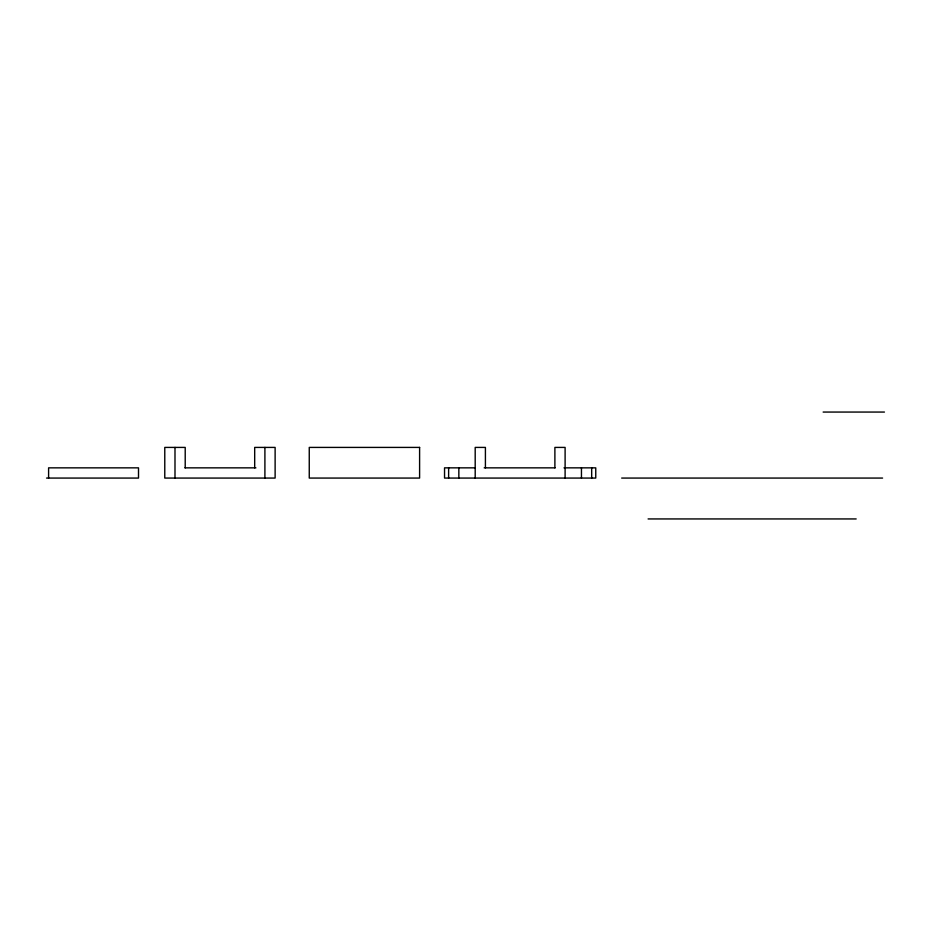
<?xml version="1.0" encoding="UTF-8"?>
<svg xmlns="http://www.w3.org/2000/svg" width="931" height="931" viewBox="0 0 931 931"><rect width="100%" height="100%" fill="white"/><g stroke="black" fill="none" stroke-linecap="round" stroke-linejoin="round"><path stroke-width="1.4" d="M823.144 412.061L884.45 412.061M184.966 467.851L255.909 467.851M475.194 467.851L444.541 467.851L444.541 478.069L595.759 478.069L595.759 467.851L563.988 467.851M484.178 467.851L555.132 467.851M46.55 478.069L138.51 478.069L138.51 467.851L48.598 467.851L48.598 478.069M621.675 478.069L882.588 478.069M648.092 518.939L856.171 518.939M591.674 467.851L591.674 478.069M581.456 467.851L581.456 478.069M565.105 478.069L565.105 447.415L554.888 447.415L554.888 467.851M485.412 467.851L485.412 447.415L475.194 447.415L475.194 478.069M458.843 467.851L458.843 478.069M448.626 467.851L448.626 478.069M264.904 447.415L264.904 478.069M254.687 467.851L254.687 447.415L275.122 447.415L275.122 478.069L164.775 478.069L164.775 447.415L185.211 447.415L185.211 467.851M174.993 447.415L174.993 478.069M419.602 447.415L309.255 447.415L309.255 478.069L419.602 478.069L419.602 447.415"/></g></svg>
